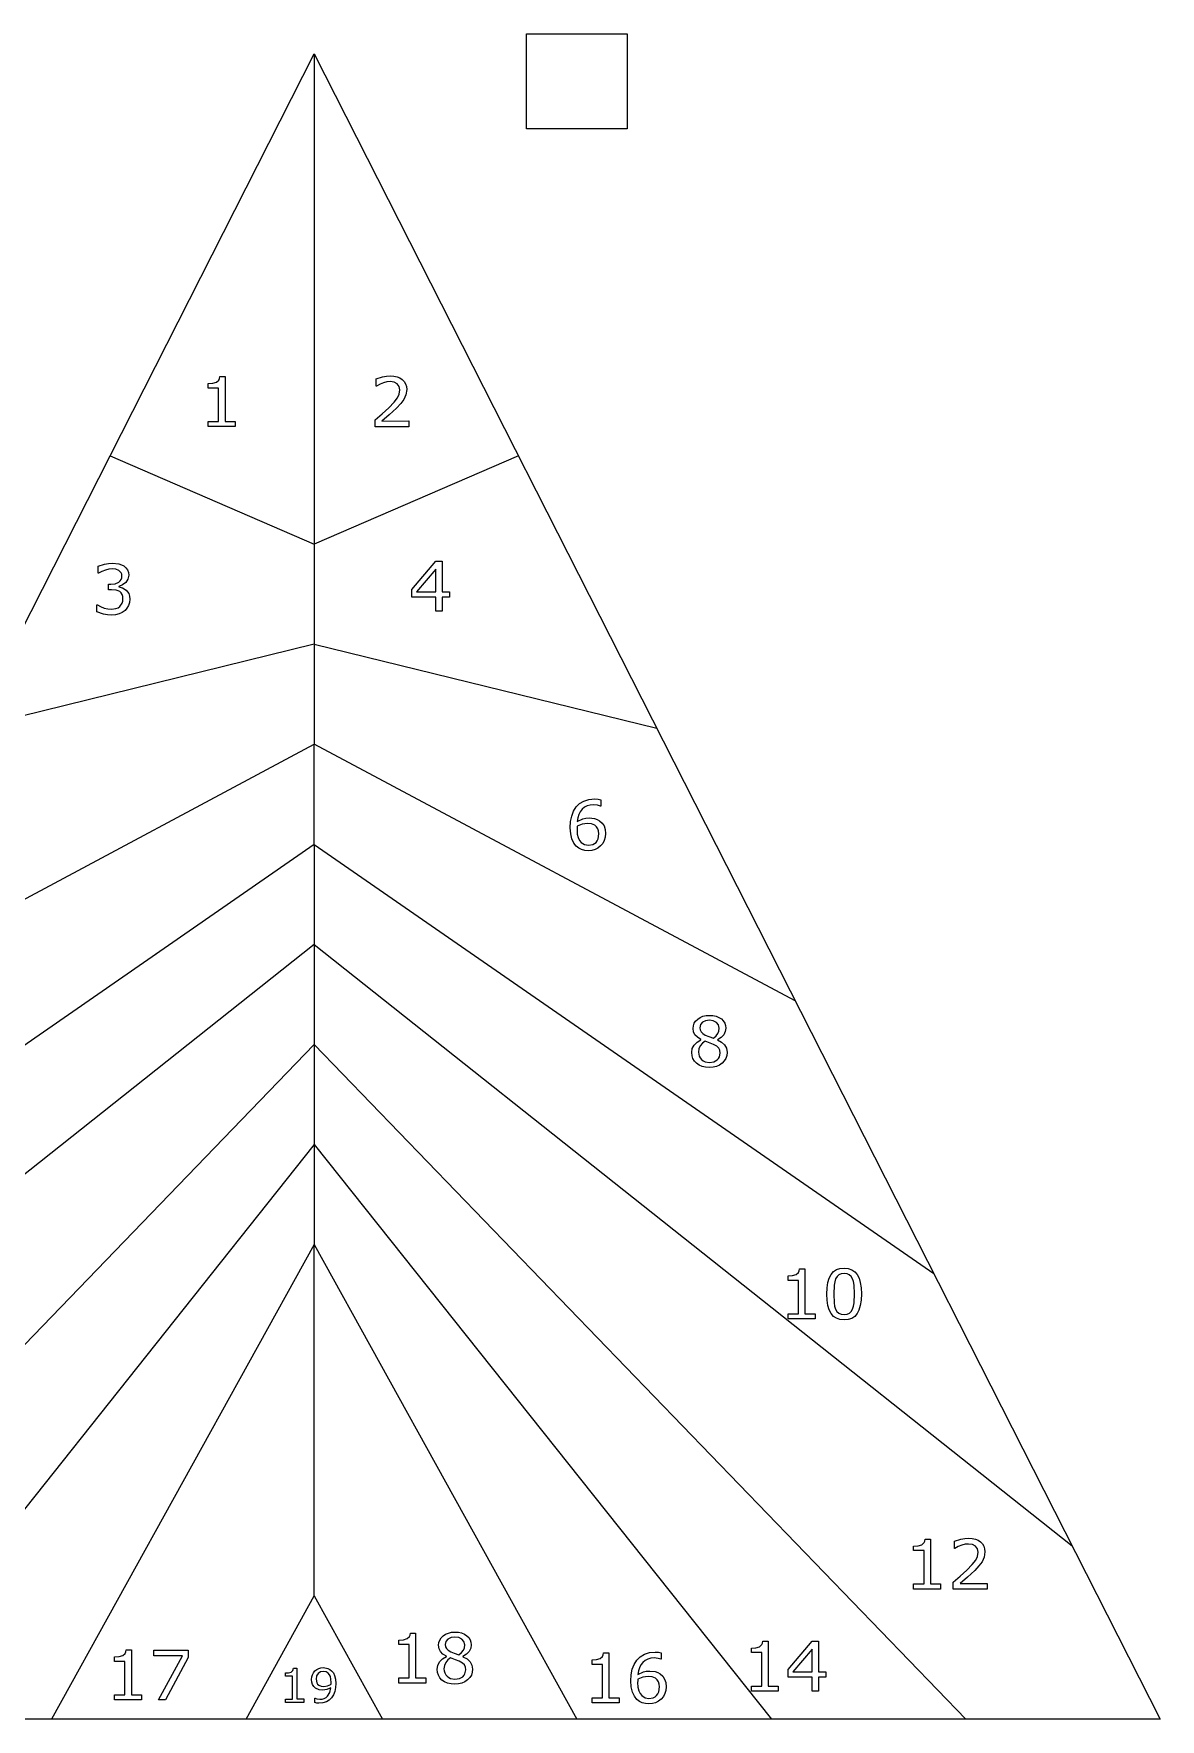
# Model space of a CAD drawing. Extents: x -1 to 643, y 38 to 662.
# Drawn here: x 237 to 643, y 38 to 646 of the extents above; entities that cross this region are included whole.
import ezdxf

# ---------------------------------------------------------------- set-up
doc = ezdxf.new("R2010")
doc.units = 0

msp = doc.modelspace()

# ---------------------------------------------------------------- linework, layer by layer
at = {"layer": 'Layer 1'}
for p, q in [((414.721946, 645.535415), (450.99409, 645.535415)), ((414.721946, 611.24784), (414.721946, 645.535415)), ((414.721946, 645.535415), (450.99409, 645.535415)), ((414.721946, 611.24784), (414.721946, 645.535415)), ((414.721946, 645.535415), (450.99409, 645.535415)), ((414.721946, 611.24784), (414.721946, 645.535415)), ((414.721946, 645.535415), (450.99409, 645.535415)), ((414.721946, 611.24784), (414.721946, 645.535415)), ((414.721946, 645.535415), (450.99409, 645.535415)), ((414.721946, 611.24784), (414.721946, 645.535415)), ((414.721946, 645.535415), (450.99409, 645.535415)), ((414.721946, 611.24784), (414.721946, 645.535415)), ((414.721946, 645.535415), (450.99409, 645.535415)), ((414.721946, 611.24784), (414.721946, 645.535415)), ((414.721946, 645.535415), (450.99409, 645.535415)), ((414.721946, 611.24784), (414.721946, 645.535415)), ((414.721946, 645.535415), (450.99409, 645.535415)), ((414.721946, 611.24784), (414.721946, 645.535415)), ((414.721946, 645.535415), (450.99409, 645.535415)), ((414.721946, 611.24784), (414.721946, 645.535415)), ((414.721946, 645.535415), (450.99409, 645.535415)), ((414.721946, 611.24784), (414.721946, 645.535415)), ((414.721946, 645.535415), (450.99409, 645.535415)), ((414.721946, 611.24784), (414.721946, 645.535415)), ((414.721946, 645.535415), (450.99409, 645.535415)), ((414.721946, 611.24784), (414.721946, 645.535415)), ((414.721946, 645.535415), (450.99409, 645.535415)), ((414.721946, 611.24784), (414.721946, 645.535415)), ((414.721946, 645.535415), (450.99409, 645.535415)), ((414.721946, 611.24784), (414.721946, 645.535415)), ((414.721946, 645.535415), (450.99409, 645.535415)), ((414.721946, 611.24784), (414.721946, 645.535415)), ((414.721946, 645.535415), (450.99409, 645.535415)), ((414.721946, 611.24784), (414.721946, 645.535415)), ((414.721946, 645.535415), (450.99409, 645.535415)), ((414.721946, 611.24784), (414.721946, 645.535415)), ((414.721946, 645.535415), (450.99409, 645.535415)), ((414.721946, 611.24784), (414.721946, 645.535415)), ((450.99409, 645.535415), (450.99409, 611.24784)), ((450.99409, 645.535415), (450.99409, 611.24784)), ((450.99409, 645.535415), (450.99409, 611.24784)), ((450.99409, 645.535415), (450.99409, 611.24784)), ((450.99409, 645.535415), (450.99409, 611.24784)), ((450.99409, 645.535415), (450.99409, 611.24784)), ((450.99409, 645.535415), (450.99409, 611.24784)), ((450.99409, 645.535415), (450.99409, 611.24784)), ((450.99409, 645.535415), (450.99409, 611.24784)), ((450.99409, 645.535415), (450.99409, 611.24784)), ((450.99409, 645.535415), (450.99409, 611.24784)), ((450.99409, 645.535415), (450.99409, 611.24784)), ((450.99409, 645.535415), (450.99409, 611.24784)), ((450.99409, 645.535415), (450.99409, 611.24784)), ((450.99409, 645.535415), (450.99409, 611.24784)), ((450.99409, 645.535415), (450.99409, 611.24784)), ((450.99409, 645.535415), (450.99409, 611.24784)), ((450.99409, 645.535415), (450.99409, 611.24784)), ((450.99409, 645.535415), (450.99409, 611.24784)), ((450.99409, 611.24784), (414.721946, 611.24784)), ((450.99409, 611.24784), (414.721946, 611.24784)), ((450.99409, 611.24784), (414.721946, 611.24784)), ((450.99409, 611.24784), (414.721946, 611.24784)), ((450.99409, 611.24784), (414.721946, 611.24784)), ((450.99409, 611.24784), (414.721946, 611.24784)), ((450.99409, 611.24784), (414.721946, 611.24784)), ((450.99409, 611.24784), (414.721946, 611.24784)), ((450.99409, 611.24784), (414.721946, 611.24784)), ((450.99409, 611.24784), (414.721946, 611.24784)), ((450.99409, 611.24784), (414.721946, 611.24784)), ((450.99409, 611.24784), (414.721946, 611.24784)), ((450.99409, 611.24784), (414.721946, 611.24784)), ((450.99409, 611.24784), (414.721946, 611.24784)), ((450.99409, 611.24784), (414.721946, 611.24784)), ((450.99409, 611.24784), (414.721946, 611.24784)), ((450.99409, 611.24784), (414.721946, 611.24784)), ((450.99409, 611.24784), (414.721946, 611.24784)), ((450.99409, 611.24784), (414.721946, 611.24784))]:
    msp.add_line(p, q, dxfattribs=at)
at = {"layer": 'MODELSKETCH_VISIBLE'}
for p, q in [((264.740956, 493.436975), (338.289738, 638.25119)), ((338.289738, 638.25119), (643.089354, 38.118749)), ((338.289738, 638.25119), (338.289738, 461.581182)), ((214.858602, 395.221133), (264.740956, 493.436975)), ((264.740956, 493.436975), (338.289738, 461.581182)), ((411.838521, 493.436975), (338.289738, 461.581182)), ((338.289738, 461.581182), (338.289738, 425.52381)), ((338.289738, 425.52381), (214.858602, 395.221133)), ((338.289738, 425.52381), (461.720883, 395.221133)), ((338.289738, 425.52381), (338.289738, 389.466452)), ((164.97624, 297.007923), (338.289738, 389.466452)), ((511.603245, 297.007923), (338.289738, 389.466452)), ((338.289738, 353.409081), (338.289738, 389.466452)), ((338.289738, 353.409081), (115.093878, 198.792068)), ((338.289738, 353.409081), (338.289738, 317.35171)), ((338.289738, 353.409081), (561.485607, 198.792068)), ((338.289738, 317.35171), (65.210984, 100.576212)), ((338.289738, 317.35171), (338.289738, 281.294339)), ((338.289738, 317.35171), (611.368499, 100.576212)), ((338.289738, 281.294339), (103.541652, 38.118749)), ((338.289738, 281.294339), (338.289738, 245.236967)), ((338.289738, 281.294339), (573.03783, 38.118749)), ((338.289738, 245.236967), (173.593179, 38.118749)), ((338.289738, 245.236967), (338.289738, 209.179596)), ((338.289738, 245.236967), (502.986306, 38.118749)), ((338.289738, 209.179596), (243.644703, 38.118749)), ((338.289738, 209.179596), (432.934782, 38.118749)), ((338.289738, 82.568693), (338.289738, 209.179596)), ((313.696325, 38.118749), (338.289738, 82.568693)), ((338.289738, 82.568693), (362.883152, 38.118749)), ((243.644703, 38.118749), (173.593179, 38.118749)), ((313.696325, 38.118749), (243.644703, 38.118749)), ((432.934782, 38.118749), (313.696325, 38.118749)), ((643.089354, 38.118749), (432.934782, 38.118749))]:
    msp.add_line(p, q, dxfattribs=at)
at = {"layer": 'SECTION_JOG_LINES'}
for p, q in [((300.078395, 519.484504), (301.706197, 519.605332)), ((300.078647, 517.844641), (300.078395, 519.484504)), ((303.81657, 517.845216), (300.078647, 517.844641)), ((301.706197, 519.605332), (303.020429, 519.979327)), ((303.020429, 519.979327), (303.888488, 520.739102)), ((303.818421, 505.811516), (303.81657, 517.845216)), ((303.888488, 520.739102), (304.144619, 521.287772)), ((304.144619, 521.287772), (304.262072, 521.993173)), ((304.262072, 521.993173), (306.131033, 521.99346)), ((306.131033, 521.99346), (306.133522, 505.811872)), ((360.625817, 521.115507), (362.904631, 521.887558)), ((360.626206, 518.583366), (360.625817, 521.115507)), ((360.746777, 518.583385), (360.626206, 518.583366)), ((361.979587, 519.276898), (360.746777, 518.583385)), ((363.242565, 519.765434), (361.979587, 519.276898)), ((362.904631, 521.887558), (364.31536, 522.150032)), ((364.475444, 520.055012), (363.242565, 519.765434)), ((364.31536, 522.150032), (365.677883, 522.237661)), ((365.617905, 520.15165), (364.475444, 520.055012)), ((367.085975, 519.952922), (365.617905, 520.15165)), ((365.677883, 522.237661), (366.983907, 522.154211)), ((366.983907, 522.154211), (368.140739, 521.903435)), ((368.186335, 519.356229), (367.085975, 519.952922)), ((368.140739, 521.903435), (369.148378, 521.485335)), ((368.882815, 518.418841), (368.186335, 519.356229)), ((369.115119, 517.173908), (368.882815, 518.418841)), ((368.901325, 515.693778), (369.115119, 517.173908)), ((369.148378, 521.485335), (370.006825, 520.899909)), ((370.006825, 520.899909), (370.692727, 520.1773)), ((370.692727, 520.1773), (371.182708, 519.335589)), ((371.182708, 519.335589), (371.476766, 518.374777)), ((371.574902, 517.294864), (371.309926, 515.377631)), ((371.476766, 518.374777), (371.574902, 517.294864)), ((362.713741, 508.599816), (365.088808, 510.758531)), ((365.088808, 510.758531), (367.038853, 512.769471)), ((367.910342, 510.62633), (365.245946, 508.166126)), ((367.038853, 512.769471), (368.259474, 514.316073)), ((369.441449, 512.230253), (367.910342, 510.62633)), ((368.259474, 514.316073), (368.901325, 515.693778)), ((370.55054, 513.701479), (369.441449, 512.230253)), ((371.309926, 515.377631), (370.55054, 513.701479)), ((300.080498, 505.810941), (303.818421, 505.811516)), ((300.08078, 503.978154), (300.080498, 505.810941)), ((306.133522, 505.811872), (309.799108, 505.812436)), ((309.799108, 505.812436), (309.79939, 503.979649)), ((360.181936, 506.429021), (362.713741, 508.599816)), ((360.182324, 503.908937), (360.181936, 506.429021)), ((365.245946, 508.166126), (362.677977, 505.971208)), ((362.677977, 505.971208), (372.336288, 505.972694)), ((372.336288, 505.972694), (372.336605, 503.910806)), ((309.79939, 503.979649), (300.08078, 503.978154)), ((372.336605, 503.910806), (360.182324, 503.908937)), ((260.481219, 453.600471), (262.760033, 454.372522)), ((260.481607, 451.080388), (260.481219, 453.600471)), ((260.602177, 451.080407), (260.481607, 451.080388)), ((261.783736, 451.743768), (260.602177, 451.080407)), ((263.037671, 452.238332), (261.783736, 451.743768)), ((262.760033, 454.372522), (264.170741, 454.64404)), ((264.291641, 452.545999), (263.037671, 452.238332)), ((264.170741, 454.64404), (265.533257, 454.734683)), ((265.473306, 452.648672), (264.291641, 452.545999)), ((266.811744, 452.5283), (265.473306, 452.648672)), ((265.533257, 454.734683), (267.848395, 454.493883)), ((267.921128, 452.094389), (266.811744, 452.5283)), ((267.848395, 454.493883), (268.801022, 454.180526)), ((268.692935, 451.286634), (267.921128, 452.094389)), ((268.901017, 450.762151), (268.692935, 451.286634)), ((268.801022, 454.180526), (269.657203, 453.722461)), ((268.970445, 450.153242), (268.901017, 450.762151)), ((268.901973, 449.461415), (268.970445, 450.153242)), ((269.657203, 453.722461), (270.419949, 453.083514)), ((270.419949, 453.083514), (270.971708, 452.323957)), ((270.971708, 452.323957), (271.30645, 451.434744)), ((271.418143, 450.406833), (271.153088, 449.005071)), ((271.30645, 451.434744), (271.418143, 450.406833)), ((373.44357, 445.289302), (382.135706, 455.419204)), ((382.039681, 452.54943), (375.083558, 444.445508)), ((382.040927, 444.446578), (382.039681, 452.54943)), ((382.135706, 455.419204), (384.35434, 455.419546)), ((384.35434, 455.419546), (384.356028, 444.446934)), ((264.111602, 447.1501), (264.955648, 447.15023)), ((264.11191, 445.148501), (264.111602, 447.1501)), ((265.197124, 445.148668), (264.11191, 445.148501)), ((264.955648, 447.15023), (266.601517, 447.340393)), ((266.861135, 445.004231), (265.197124, 445.148668)), ((266.601517, 447.340393), (267.873538, 447.91032)), ((267.575578, 444.811416), (266.861135, 445.004231)), ((268.175502, 444.498006), (267.575578, 444.811416)), ((267.873538, 447.91032), (268.35352, 448.339954)), ((269.212102, 446.885611), (267.873772, 446.391035)), ((267.873772, 446.391035), (267.873798, 446.222225)), ((267.873798, 446.222225), (269.200215, 445.812463)), ((268.657884, 444.067013), (268.175502, 444.498006)), ((268.35352, 448.339954), (268.696331, 448.856985)), ((269.019703, 443.497337), (268.657884, 444.067013)), ((268.696331, 448.856985), (268.901973, 449.461415)), ((269.25494, 442.785962), (269.019703, 443.497337)), ((269.200215, 445.812463), (270.466388, 445.053017)), ((270.357462, 447.790124), (269.212102, 446.885611)), ((271.153088, 449.005071), (270.357462, 447.790124)), ((270.466388, 445.053017), (270.99401, 444.468295)), ((270.466388, 445.053017), (270.466388, 445.053017)), ((270.99401, 444.468295), (271.419167, 443.75092)), ((271.419167, 443.75092), (271.699657, 442.852656)), ((373.443996, 442.516006), (373.44357, 445.289302)), ((375.083558, 444.445508), (382.040927, 444.446578)), ((384.356028, 444.446934), (387.020803, 444.447344)), ((387.020803, 444.447344), (387.021099, 442.518095)), ((259.964883, 439.685674), (260.145725, 439.685701)), ((259.96527, 437.165589), (259.964883, 439.685674)), ((260.145725, 439.685701), (261.26117, 439.06791)), ((261.26117, 439.06791), (262.557466, 438.564696)), ((262.557466, 438.564696), (263.920054, 438.2303)), ((263.920054, 438.2303), (265.234374, 438.118967)), ((265.234374, 438.118967), (266.85009, 438.37243)), ((266.85009, 438.37243), (267.624761, 438.686053)), ((267.624761, 438.686053), (268.236628, 439.120228)), ((268.236628, 439.120228), (269.056364, 440.289964)), ((269.056364, 440.289964), (269.264255, 441.013464)), ((270.093745, 437.685635), (269.108128, 436.949957)), ((269.333452, 441.905752), (269.25494, 442.785962)), ((269.264255, 441.013464), (269.333452, 441.905752)), ((270.811061, 438.511705), (270.093745, 437.685635)), ((271.347488, 439.470385), (270.811061, 438.511705)), ((271.681928, 440.546596), (271.347488, 439.470385)), ((271.793281, 441.725264), (271.681928, 440.546596)), ((271.699657, 442.852656), (271.793281, 441.725264)), ((382.041224, 442.517329), (373.443996, 442.516006)), ((382.042001, 437.465103), (382.041224, 442.517329)), ((384.357102, 437.465459), (382.042001, 437.465103)), ((387.021099, 442.518095), (384.356325, 442.517685)), ((384.356325, 442.517685), (384.357102, 437.465459)), ((262.340762, 436.394256), (259.96527, 437.165589)), ((263.799807, 436.123179), (262.340762, 436.394256)), ((265.282928, 436.032973), (263.799807, 436.123179)), ((266.681617, 436.132666), (265.282928, 436.032973)), ((267.959706, 436.431294), (266.681617, 436.132666)), ((269.108128, 436.949957), (267.959706, 436.431294)), ((431.034497, 363.593074), (431.703445, 365.335531)), ((431.703445, 365.335531), (432.673851, 366.873052)), ((432.673851, 366.873052), (433.888504, 368.085049)), ((434.129349, 365.185935), (433.59972, 364.1632)), ((433.888504, 368.085049), (435.410662, 368.995648)), ((434.820273, 366.065508), (434.129349, 365.185935)), ((435.657425, 366.777802), (434.820273, 366.065508)), ((435.410662, 368.995648), (437.225269, 369.574703)), ((436.625738, 367.28664), (435.657425, 366.777802)), ((437.725214, 367.592023), (436.625738, 367.28664)), ((437.225269, 369.574703), (439.31727, 369.767949)), ((438.955852, 367.69395), (437.725214, 367.592023)), ((440.342531, 367.525353), (438.955852, 367.69395)), ((439.31727, 369.767949), (440.510999, 369.707844)), ((441.367498, 367.187892), (440.342531, 367.525353)), ((440.510999, 369.707844), (441.487714, 369.490954)), ((441.488068, 367.187911), (441.367498, 367.187892)), ((441.487714, 369.490954), (441.488068, 367.187911)), ((430.528736, 359.360704), (430.654993, 361.612519)), ((430.667729, 357.202376), (430.528736, 359.360704)), ((430.654993, 361.612519), (431.034497, 363.593074)), ((432.976458, 359.457542), (432.964382, 358.842591)), ((432.964382, 358.842591), (433.061105, 357.136426)), ((433.012547, 359.976035), (432.976458, 359.457542)), ((434.821095, 360.723898), (433.012547, 359.976035)), ((433.231387, 362.997304), (433.024348, 361.688246)), ((433.024348, 361.688246), (435.013737, 362.617003)), ((433.59972, 364.1632), (433.231387, 362.997304)), ((436.726187, 360.965345), (434.821095, 360.723898)), ((435.013737, 362.617003), (436.077806, 362.861338)), ((436.077806, 362.861338), (437.29262, 362.942915)), ((438.136989, 360.844986), (436.726187, 360.965345)), ((437.29262, 362.942915), (439.306289, 362.726184)), ((439.366955, 360.338745), (438.136989, 360.844986)), ((439.306289, 362.726184), (440.195614, 362.412817)), ((440.018171, 359.748013), (439.366955, 360.338745)), ((440.452365, 359.060786), (440.018171, 359.748013)), ((440.195614, 362.412817), (441.103043, 361.882412)), ((440.705699, 358.228835), (440.452365, 359.060786)), ((441.103043, 361.882412), (442.031619, 361.050567)), ((442.031619, 361.050567), (442.694954, 360.025755)), ((442.694954, 360.025755), (443.1021, 358.783863)), ((443.1021, 358.783863), (443.23798, 357.300771)), ((431.083994, 355.381709), (430.667729, 357.202376)), ((431.7685, 353.892674), (431.083994, 355.381709)), ((432.688092, 352.729236), (431.7685, 353.892674)), ((433.58349, 352.020978), (432.688092, 352.729236)), ((433.061105, 357.136426), (433.350687, 355.828198)), ((433.350687, 355.828198), (433.821095, 354.845559)), ((433.821095, 354.845559), (434.436168, 354.092039)), ((434.436168, 354.092039), (435.630007, 353.308464)), ((435.630007, 353.308464), (437.040801, 353.067527)), ((437.040801, 353.067527), (438.602256, 353.333039)), ((438.602256, 353.333039), (439.242782, 353.664727)), ((439.242782, 353.664727), (439.78984, 354.129036)), ((439.78984, 354.129036), (440.227592, 354.723705)), ((440.227592, 354.723705), (440.540228, 355.434411)), ((441.430005, 352.827045), (440.480565, 352.072532)), ((440.540228, 355.434411), (440.790153, 357.203933)), ((440.790258, 357.203933), (440.705699, 358.228835)), ((440.790153, 357.203933), (440.790258, 357.203933)), ((442.221152, 353.757879), (441.430005, 352.827045)), ((442.786197, 354.813778), (442.221152, 353.757879)), ((443.12514, 355.994742), (442.786197, 354.813778)), ((443.23798, 357.300771), (443.12514, 355.994742)), ((443.23798, 357.300771), (443.23798, 357.300771)), ((434.605474, 351.511693), (433.58349, 352.020978)), ((435.751021, 351.204394), (434.605474, 351.511693)), ((437.017106, 351.102098), (435.751021, 351.204394)), ((438.274115, 351.210058), (437.017106, 351.102098)), ((439.428601, 351.533536), (438.274115, 351.210058)), ((440.480565, 352.072532), (439.428601, 351.533536)), ((478.308347, 291.449918), (479.422901, 291.703304)), ((479.422901, 291.703304), (480.650522, 291.787897)), ((480.650522, 291.787897), (481.927161, 291.707457)), ((481.927161, 291.707457), (483.068173, 291.465723)), ((474.754991, 287.060327), (474.858839, 288.030997)), ((474.927005, 285.800312), (474.754991, 287.060327)), ((474.858839, 288.030997), (475.170696, 288.917294)), ((475.442624, 284.769448), (474.927005, 285.800312)), ((475.170696, 288.917294), (475.690561, 289.719219)), ((475.690561, 289.719219), (476.418434, 290.436771)), ((476.418434, 290.436771), (477.306857, 291.027741)), ((477.419546, 288.441357), (477.178555, 287.33803)), ((477.178555, 287.33803), (477.299263, 286.52716)), ((477.299263, 286.52716), (477.661121, 285.830877)), ((477.306857, 291.027741), (478.308347, 291.449918)), ((478.142897, 289.291544), (477.419546, 288.441357)), ((477.661121, 285.830877), (478.27916, 285.237125)), ((479.255147, 289.834317), (478.142897, 289.291544)), ((480.638756, 290.015397), (479.255147, 289.834317)), ((482.043517, 289.822688), (480.638756, 290.015397)), ((483.171014, 289.244086), (482.043517, 289.822688)), ((483.068173, 291.465723), (484.073557, 291.062694)), ((483.92174, 288.351923), (483.171014, 289.244086)), ((483.71424, 285.21686), (484.057732, 286.139335)), ((484.172114, 287.194412), (483.92174, 288.351923)), ((484.057732, 286.139335), (484.172114, 287.194412)), ((484.073557, 291.062694), (484.943315, 290.498372)), ((484.172114, 287.194412), (484.172114, 287.194412)), ((484.943315, 290.498372), (485.645036, 289.809677)), ((485.645036, 289.809677), (486.146309, 289.033532)), ((486.357785, 286.010068), (485.788235, 284.819271)), ((486.146309, 289.033532), (486.447133, 288.169937)), ((486.54751, 287.218893), (486.357785, 286.010068)), ((486.447133, 288.169937), (486.54751, 287.218893)), ((474.274018, 278.378625), (474.490836, 279.801481)), ((474.490836, 279.801481), (475.141752, 281.07971)), ((475.141752, 281.07971), (476.187607, 282.171104)), ((476.32902, 283.889364), (475.442624, 284.769448)), ((476.187607, 282.171104), (477.589192, 283.009338)), ((477.589181, 283.081683), (476.32902, 283.889364)), ((476.872253, 279.771703), (476.709662, 278.559869)), ((477.360422, 280.850954), (476.872253, 279.771703)), ((478.128968, 281.758422), (477.360422, 280.850954)), ((477.589192, 283.009338), (477.589181, 283.081683)), ((479.108566, 282.454911), (478.128968, 281.758422)), ((478.27916, 285.237125), (479.144388, 284.709728)), ((480.905289, 281.816124), (479.108566, 282.454911)), ((479.144388, 284.709728), (480.422622, 284.143208)), ((480.422622, 284.143208), (482.06257, 283.564685)), ((482.147317, 281.321944), (480.905289, 281.816124)), ((482.06257, 283.564685), (483.072286, 284.375728)), ((483.335114, 280.64689), (482.147317, 281.321944)), ((483.072286, 284.375728), (483.71424, 285.21686)), ((484.052655, 279.971763), (483.335114, 280.64689)), ((484.850899, 283.776125), (483.557818, 282.98614)), ((483.557818, 282.98614), (483.557829, 282.913792)), ((483.557829, 282.913792), (485.047093, 282.106148)), ((484.423554, 279.197105), (484.052655, 279.971763)), ((485.788235, 284.819271), (484.850899, 283.776125)), ((485.047093, 282.106148), (486.138476, 281.129632)), ((486.138476, 281.129632), (486.807871, 279.923955)), ((486.807871, 279.923955), (487.031171, 278.428821)), ((474.381957, 277.255759), (474.274018, 278.378625)), ((474.705412, 276.238431), (474.381957, 277.255759)), ((475.244384, 275.326642), (474.705412, 276.238431)), ((475.998872, 274.520392), (475.244384, 275.326642)), ((476.94099, 273.861125), (475.998872, 274.520392)), ((476.709662, 278.559869), (476.779868, 277.781397)), ((476.779868, 277.781397), (476.990236, 277.073787)), ((478.030786, 273.390283), (476.94099, 273.861125)), ((476.990236, 277.073787), (477.340766, 276.437037)), ((477.340766, 276.437037), (477.831458, 275.871148)), ((477.831458, 275.871148), (478.4299, 275.407015)), ((479.268259, 273.107868), (478.030786, 273.390283)), ((478.4299, 275.407015), (479.103682, 275.075529)), ((479.103682, 275.075529), (480.677264, 274.8105)), ((480.677264, 274.8105), (482.259812, 275.036827)), ((483.167419, 273.400116), (481.969213, 273.110544)), ((482.259812, 275.036827), (483.486599, 275.715266)), ((484.248027, 273.882595), (483.167419, 273.400116)), ((483.486599, 275.715266), (483.950747, 276.209708)), ((483.950747, 276.209708), (484.282247, 276.788534)), ((485.211038, 274.55798), (484.248027, 273.882595)), ((484.282247, 276.788534), (484.547301, 278.19934)), ((484.547301, 278.19934), (484.423554, 279.197105)), ((484.547301, 278.19934), (484.547301, 278.19934)), ((486.007481, 275.378789), (485.211038, 274.55798)), ((486.576317, 276.297532), (486.007481, 275.378789)), ((486.917547, 277.31421), (486.576317, 276.297532)), ((487.031171, 278.428821), (486.917547, 277.31421)), ((487.031171, 278.428821), (487.031171, 278.428821)), ((480.65341, 273.013879), (479.268259, 273.107868)), ((481.969213, 273.110544), (480.65341, 273.013879)), ((526.40976, 200.15191), (527.690835, 200.581667)), ((527.690835, 200.581667), (529.182965, 200.725083)), ((529.182965, 200.725083), (530.689467, 200.579867)), ((530.689467, 200.579867), (531.977461, 200.143723)), ((508.974495, 197.912504), (510.602297, 198.033332)), ((508.974747, 196.272641), (508.974495, 197.912504)), ((512.71267, 196.273216), (508.974747, 196.272641)), ((510.602297, 198.033332), (511.916529, 198.407327)), ((511.916529, 198.407327), (512.784588, 199.167102)), ((512.714521, 184.239516), (512.71267, 196.273216)), ((512.784588, 199.167102), (513.040719, 199.715772)), ((513.040719, 199.715772), (513.158172, 200.421173)), ((513.158172, 200.421173), (515.027133, 200.42146)), ((515.027133, 200.42146), (515.029622, 184.239872)), ((523.068499, 193.604003), (523.350807, 195.527268)), ((523.350807, 195.527268), (523.821567, 197.137058)), ((523.821567, 197.137058), (524.480778, 198.433375)), ((524.480778, 198.433375), (525.339741, 199.435813)), ((525.339741, 199.435813), (526.40976, 200.15191)), ((525.566594, 194.514752), (525.422378, 191.367641)), ((525.786442, 195.814016), (525.566594, 194.514752)), ((526.132947, 196.841998), (525.786442, 195.814016)), ((526.64226, 197.674065), (526.132947, 196.841998)), ((527.302344, 198.265), (526.64226, 197.674065)), ((528.146329, 198.617821), (527.302344, 198.265)), ((529.183271, 198.735544), (528.146329, 198.617821)), ((530.223272, 198.61814), (529.183271, 198.735544)), ((531.052305, 198.265577), (530.223272, 198.61814)), ((531.709553, 197.680874), (531.052305, 198.265577)), ((532.210071, 196.867048), (531.709553, 197.680874)), ((531.977461, 200.143723), (533.046948, 199.416651)), ((532.571962, 195.824103), (532.210071, 196.867048)), ((532.789198, 194.576152), (532.571962, 195.824103)), ((532.946454, 191.392913), (532.789198, 194.576152)), ((533.046948, 199.416651), (533.897928, 198.39865)), ((533.897928, 198.39865), (534.552272, 197.092739)), ((534.552272, 197.092739), (535.019764, 195.489875)), ((535.019764, 195.489875), (535.300403, 193.590058)), ((522.974641, 191.367265), (523.068499, 193.604003)), ((523.067677, 189.145626), (522.974641, 191.367265)), ((523.346051, 187.23149), (523.067677, 189.145626)), ((525.422378, 191.367641), (525.555498, 188.220571)), ((532.790178, 188.209627), (532.946454, 191.392913)), ((535.299582, 189.136203), (535.015013, 187.200126)), ((535.39419, 191.393289), (535.299582, 189.136203)), ((535.300403, 193.590058), (535.39419, 191.393289)), ((535.39419, 191.393289), (535.39419, 191.393289)), ((508.976598, 184.238941), (512.714521, 184.239516)), ((508.97688, 182.406154), (508.976598, 184.238941)), ((518.69549, 182.407649), (508.97688, 182.406154)), ((515.029622, 184.239872), (518.695208, 184.240436)), ((518.695208, 184.240436), (518.69549, 182.407649)), ((523.809765, 185.624857), (523.346051, 187.23149)), ((524.458818, 184.325728), (523.809765, 185.624857)), ((525.315084, 183.323553), (524.458818, 184.325728)), ((526.388342, 182.607786), (525.315084, 183.323553)), ((525.555498, 188.220571), (525.763678, 187.020851)), ((525.763678, 187.020851), (526.122557, 185.953788)), ((526.122557, 185.953788), (526.601983, 185.124888)), ((527.678595, 182.178425), (526.388342, 182.607786)), ((526.601983, 185.124888), (527.24416, 184.519082)), ((527.24416, 184.519082), (528.097298, 184.148435)), ((528.097298, 184.148435), (529.185534, 184.02501)), ((529.185534, 184.02501), (530.222496, 184.142733)), ((530.222496, 184.142733), (531.066488, 184.495553)), ((531.950017, 182.599598), (530.672704, 182.176625)), ((531.066488, 184.495553), (531.729575, 185.08649)), ((531.729575, 185.08649), (532.22382, 185.918556)), ((533.017781, 183.304391), (531.950017, 182.599598)), ((532.22382, 185.918556), (532.576339, 186.979697)), ((532.22382, 185.918556), (532.22382, 185.918556)), ((532.576339, 186.979697), (532.790178, 188.209627)), ((533.875994, 184.291002), (533.017781, 183.304391)), ((534.540484, 185.585059), (533.875994, 184.291002)), ((535.015013, 187.200126), (534.540484, 185.585059)), ((529.18584, 182.03547), (527.678595, 182.178425)), ((530.672704, 182.176625), (529.18584, 182.03547)), ((571.239601, 103.020973), (572.65033, 103.283447)), ((572.65033, 103.283447), (574.012853, 103.371076)), ((574.012853, 103.371076), (575.318878, 103.287626)), ((575.318878, 103.287626), (576.475709, 103.03685)), ((554.226395, 100.546504), (555.854197, 100.667332)), ((554.226647, 98.906641), (554.226395, 100.546504)), ((557.96457, 98.907216), (554.226647, 98.906641)), ((555.854197, 100.667332), (557.168429, 101.041327)), ((557.168429, 101.041327), (558.036488, 101.801102)), ((557.966421, 86.873516), (557.96457, 98.907216)), ((558.036488, 101.801102), (558.292619, 102.349772)), ((558.292619, 102.349772), (558.410072, 103.055173)), ((558.410072, 103.055173), (560.279033, 103.05546)), ((560.279033, 103.05546), (560.281522, 86.873872)), ((568.960787, 102.248922), (571.239601, 103.020973)), ((568.961177, 99.716781), (568.960787, 102.248922)), ((569.081773, 99.7168), (568.961177, 99.716781)), ((570.314564, 100.410314), (569.081773, 99.7168)), ((571.577535, 100.898849), (570.314564, 100.410314)), ((572.810415, 101.188427), (571.577535, 100.898849)), ((573.952876, 101.285065), (572.810415, 101.188427)), ((575.420945, 101.086337), (573.952876, 101.285065)), ((576.521305, 100.489644), (575.420945, 101.086337)), ((576.475709, 103.03685), (577.483349, 102.61875)), ((577.217786, 99.552256), (576.521305, 100.489644)), ((577.450089, 98.307323), (577.217786, 99.552256)), ((577.236296, 96.827193), (577.450089, 98.307323)), ((577.483349, 102.61875), (578.341796, 102.033324)), ((578.341796, 102.033324), (579.027698, 101.310715)), ((579.027698, 101.310715), (579.517678, 100.469004)), ((579.517678, 100.469004), (579.811736, 99.508192)), ((579.909872, 98.428279), (579.644896, 96.511046)), ((579.811736, 99.508192), (579.909872, 98.428279)), ((571.048711, 89.733232), (573.423779, 91.891946)), ((573.423779, 91.891946), (575.373823, 93.902886)), ((576.245339, 91.759745), (573.580917, 89.299541)), ((575.373823, 93.902886), (576.594444, 95.449488)), ((577.776419, 93.363668), (576.245339, 91.759745)), ((576.594444, 95.449488), (577.236296, 96.827193)), ((578.88551, 94.834894), (577.776419, 93.363668)), ((579.644896, 96.511046), (578.88551, 94.834894)), ((554.228498, 86.872941), (557.966421, 86.873516)), ((554.22878, 85.040154), (554.228498, 86.872941)), ((563.94739, 85.041649), (554.22878, 85.040154)), ((560.281522, 86.873872), (563.947108, 86.874436)), ((563.947108, 86.874436), (563.94739, 85.041649)), ((568.516906, 87.562436), (571.048711, 89.733232)), ((568.517294, 85.042352), (568.516906, 87.562436)), ((580.671576, 85.044221), (568.517294, 85.042352)), ((573.580917, 89.299541), (571.012947, 87.104623)), ((571.012947, 87.104623), (580.671258, 87.106109)), ((580.671258, 87.106109), (580.671576, 85.044221)), ((370.383697, 66.800532), (371.697929, 67.174527)), ((371.697929, 67.174527), (372.565988, 67.934302)), ((372.565988, 67.934302), (372.822119, 68.482972)), ((372.822119, 68.482972), (372.939572, 69.188373)), ((372.939572, 69.188373), (374.808533, 69.18866)), ((374.808533, 69.18866), (374.811022, 53.007072)), ((383.472473, 66.66991), (383.992346, 67.471834)), ((383.992346, 67.471834), (384.720231, 68.189386)), ((384.720231, 68.189386), (385.608644, 68.780356)), ((385.608644, 68.780356), (386.61013, 69.202533)), ((386.444668, 67.044159), (385.721336, 66.193972)), ((387.556918, 67.586932), (386.444668, 67.044159)), ((386.61013, 69.202533), (387.724688, 69.455919)), ((388.940527, 67.768012), (387.556918, 67.586932)), ((387.724688, 69.455919), (388.952319, 69.540513)), ((390.345287, 67.575303), (388.940527, 67.768012)), ((388.952319, 69.540513), (390.228946, 69.460072)), ((390.228946, 69.460072), (391.36995, 69.218338)), ((391.472784, 66.996701), (390.345287, 67.575303)), ((391.36995, 69.218338), (392.375329, 68.815309)), ((392.22351, 66.104538), (391.472784, 66.996701)), ((392.375329, 68.815309), (393.245086, 68.250987)), ((393.245086, 68.250987), (393.946806, 67.562292)), ((393.946806, 67.562292), (394.448079, 66.786147)), ((267.962197, 60.715032), (269.276429, 61.089027)), ((269.276429, 61.089027), (270.144488, 61.848802)), ((270.144488, 61.848802), (270.400619, 62.397472)), ((270.400619, 62.397472), (270.518072, 63.102873)), ((270.518072, 63.102873), (272.387033, 63.10316)), ((272.387033, 63.10316), (272.389522, 46.921572)), ((280.53813, 63.044125), (292.825047, 63.046015)), ((280.538455, 60.934007), (280.53813, 63.044125)), ((290.763476, 60.93558), (280.538455, 60.934007)), ((282.120479, 45.090282), (290.763476, 60.93558)), ((292.825047, 63.046015), (292.825461, 60.357123)), ((368.755895, 66.679704), (370.383697, 66.800532)), ((368.756147, 65.039841), (368.755895, 66.679704)), ((372.49407, 65.040416), (368.756147, 65.039841)), ((372.495921, 53.006716), (372.49407, 65.040416)), ((383.056761, 64.812942), (383.160611, 65.783612)), ((383.228782, 63.552927), (383.056761, 64.812942)), ((383.160611, 65.783612), (383.472473, 66.66991)), ((383.744421, 62.522063), (383.228782, 63.552927)), ((384.630797, 61.641979), (383.744421, 62.522063)), ((384.489377, 59.923719), (385.890963, 60.761953)), ((385.890951, 60.834298), (384.630797, 61.641979)), ((385.721336, 66.193972), (385.480352, 65.090645)), ((385.480352, 65.090645), (385.601054, 64.279775)), ((385.601054, 64.279775), (385.962892, 63.583492)), ((385.890963, 60.761953), (385.890951, 60.834298)), ((385.962892, 63.583492), (386.580943, 62.98974)), ((386.580943, 62.98974), (387.446158, 62.462344)), ((387.446158, 62.462344), (388.724393, 61.895823)), ((388.724393, 61.895823), (390.364341, 61.3173)), ((390.364341, 61.3173), (391.374057, 62.128343)), ((391.374057, 62.128343), (392.016011, 62.969475)), ((393.152669, 61.528741), (391.859588, 60.738755)), ((392.016011, 62.969475), (392.359502, 63.891951)), ((392.473885, 64.947027), (392.22351, 66.104538)), ((392.359502, 63.891951), (392.473885, 64.947027)), ((392.473885, 64.947027), (392.473885, 64.947027)), ((394.090006, 62.571886), (393.152669, 61.528741)), ((394.659556, 63.762683), (394.090006, 62.571886)), ((394.448079, 66.786147), (394.748904, 65.922553)), ((394.849281, 64.971508), (394.659556, 63.762683)), ((394.748904, 65.922553), (394.849281, 64.971508)), ((441.302329, 60.030727), (442.170388, 60.790502)), ((442.170388, 60.790502), (442.426519, 61.339172)), ((442.426519, 61.339172), (442.543972, 62.044573)), ((442.543972, 62.044573), (444.412933, 62.04486)), ((444.412933, 62.04486), (444.415422, 45.863272)), ((455.720381, 60.641864), (457.242533, 61.552463)), ((457.242533, 61.552463), (459.057139, 62.131518)), ((459.057139, 62.131518), (461.149141, 62.324765)), ((461.149141, 62.324765), (462.342869, 62.264659)), ((462.342869, 62.264659), (463.319584, 62.047769)), ((463.319584, 62.047769), (463.319939, 59.744726)), ((495.756195, 63.769204), (497.383997, 63.890032)), ((495.756447, 62.129341), (495.756195, 63.769204)), ((499.49437, 62.129916), (495.756447, 62.129341)), ((497.383997, 63.890032), (498.698229, 64.264027)), ((498.698229, 64.264027), (499.566288, 65.023802)), ((499.496221, 50.096216), (499.49437, 62.129916)), ((499.566288, 65.023802), (499.822419, 65.572472)), ((499.822419, 65.572472), (499.939872, 66.277873)), ((499.939872, 66.277873), (501.808833, 66.27816)), ((501.808833, 66.27816), (501.811322, 50.096572)), ((509.03304, 56.090417), (517.725177, 66.220319)), ((517.629151, 63.350545), (510.673029, 55.246623)), ((517.630398, 55.247693), (517.629151, 63.350545)), ((517.725177, 66.220319), (519.943811, 66.220661)), ((519.943811, 66.220661), (519.945499, 55.248049)), ((266.334395, 60.594204), (267.962197, 60.715032)), ((266.334647, 58.954341), (266.334395, 60.594204)), ((270.07257, 58.954916), (266.334647, 58.954341)), ((270.074421, 46.921216), (270.07257, 58.954916)), ((292.825461, 60.357123), (284.700851, 45.090679)), ((327.896265, 54.805601), (329.012449, 54.888455)), ((327.896438, 53.681123), (327.896265, 54.805601)), ((329.012449, 54.888455), (329.913658, 55.144908)), ((329.913658, 55.144908), (330.50889, 55.665898)), ((330.50889, 55.665898), (330.765059, 56.525832)), ((330.765059, 56.525832), (332.046646, 56.526029)), ((332.046646, 56.526029), (332.048353, 45.43008)), ((337.607369, 54.193179), (337.994831, 54.916191)), ((337.994831, 54.916191), (338.537335, 55.551378)), ((338.537335, 55.551378), (339.191478, 56.068759)), ((339.191478, 56.068759), (339.913857, 56.438356)), ((340.48042, 55.200277), (339.661953, 54.642046)), ((339.913857, 56.438356), (340.704471, 56.660169)), ((341.546992, 55.386476), (340.48042, 55.200277)), ((340.704471, 56.660169), (341.563321, 56.734198)), ((342.514412, 55.221261), (341.546992, 55.386476)), ((341.563321, 56.734198), (343.217008, 56.453333)), ((343.349571, 54.692223), (342.514412, 55.221261)), ((343.217008, 56.453333), (343.930198, 56.110312)), ((343.763061, 54.175523), (343.349571, 54.692223)), ((343.930198, 56.110312), (344.548332, 55.626716)), ((344.548332, 55.626716), (345.170626, 54.841331)), ((345.170626, 54.841331), (345.631727, 53.857484)), ((382.575788, 56.131241), (382.792607, 57.554096)), ((382.683727, 55.008374), (382.575788, 56.131241)), ((383.007183, 53.991046), (382.683727, 55.008374)), ((382.792607, 57.554096), (383.443523, 58.832325)), ((383.443523, 58.832325), (384.489377, 59.923719)), ((385.174024, 57.524319), (385.011432, 56.312484)), ((385.011432, 56.312484), (385.081638, 55.534012)), ((385.081638, 55.534012), (385.292006, 54.826402)), ((385.662192, 58.603569), (385.174024, 57.524319)), ((385.292006, 54.826402), (385.642536, 54.189652)), ((386.430752, 59.511037), (385.662192, 58.603569)), ((387.410336, 60.207526), (386.430752, 59.511037)), ((389.207059, 59.568739), (387.410336, 60.207526)), ((390.449088, 59.074559), (389.207059, 59.568739)), ((391.636885, 58.399505), (390.449088, 59.074559)), ((392.354425, 57.724378), (391.636885, 58.399505)), ((391.859588, 60.738755), (391.859599, 60.666407)), ((391.859599, 60.666407), (393.348863, 59.858763)), ((392.725325, 56.949721), (392.354425, 57.724378)), ((392.584017, 54.541149), (392.849071, 55.951955)), ((392.849071, 55.951955), (392.725325, 56.949721)), ((392.849071, 55.951955), (392.849071, 55.951955)), ((393.348863, 59.858763), (394.440246, 58.882247)), ((394.440246, 58.882247), (395.109641, 57.67657)), ((395.219317, 55.066825), (394.878087, 54.050147)), ((395.109641, 57.67657), (395.332941, 56.181437)), ((395.332941, 56.181437), (395.219317, 55.066825)), ((395.332941, 56.181437), (395.332941, 56.181437)), ((438.360295, 59.535904), (439.988097, 59.656732)), ((438.360547, 57.896041), (438.360295, 59.535904)), ((442.09847, 57.896616), (438.360547, 57.896041)), ((439.988097, 59.656732), (441.302329, 60.030727)), ((442.100321, 45.862916), (442.09847, 57.896616)), ((452.486863, 54.169334), (452.866367, 56.149889)), ((452.866367, 56.149889), (453.535322, 57.892346)), ((453.535322, 57.892346), (454.505748, 59.429867)), ((454.505748, 59.429867), (455.720381, 60.641864)), ((455.063257, 55.554119), (454.856219, 54.245061)), ((454.856219, 54.245061), (456.845608, 55.173818)), ((455.43159, 56.720016), (455.063257, 55.554119)), ((455.961219, 57.74275), (455.43159, 56.720016)), ((456.652143, 58.622323), (455.961219, 57.74275)), ((457.489305, 59.334617), (456.652143, 58.622323)), ((456.845608, 55.173818), (457.909677, 55.418153)), ((458.457622, 59.843455), (457.489305, 59.334617)), ((457.909677, 55.418153), (459.12449, 55.49973)), ((459.557094, 60.148838), (458.457622, 59.843455)), ((459.12449, 55.49973), (461.138186, 55.282999)), ((460.787722, 60.250765), (459.557094, 60.148838)), ((462.174401, 60.082169), (460.787722, 60.250765)), ((461.138186, 55.282999), (462.027491, 54.969632)), ((462.027491, 54.969632), (462.934913, 54.439227)), ((463.199368, 59.744707), (462.174401, 60.082169)), ((463.319939, 59.744726), (463.199368, 59.744707)), ((509.033467, 53.317121), (509.03304, 56.090417)), ((510.673029, 55.246623), (517.630398, 55.247693)), ((519.945499, 55.248049), (522.610273, 55.248459)), ((522.610273, 55.248459), (522.61057, 53.31921)), ((330.459586, 53.681517), (327.896438, 53.681123)), ((330.460855, 45.429835), (330.459586, 53.681517)), ((337.297574, 52.483678), (337.37495, 53.382342)), ((337.388679, 51.477036), (337.297574, 52.483678)), ((337.37495, 53.382342), (337.607369, 54.193179)), ((337.661662, 50.623384), (337.388679, 51.477036)), ((338.122734, 49.914455), (337.661662, 50.623384)), ((338.761545, 49.34198), (338.122734, 49.914455)), ((339.993586, 48.763394), (338.761545, 49.34198)), ((339.147404, 53.746933), (338.976025, 52.550082)), ((338.976025, 52.550082), (339.199451, 51.268542)), ((339.661953, 54.642046), (339.147404, 53.746933)), ((339.199451, 51.268542), (339.499256, 50.803501)), ((339.499256, 50.803501), (339.952006, 50.400495)), ((339.952006, 50.400495), (340.7706, 50.053355)), ((341.374414, 48.614778), (339.993586, 48.763394)), ((340.7706, 50.053355), (341.762799, 49.970826)), ((342.854382, 48.813443), (341.374414, 48.614778)), ((341.762799, 49.970826), (343.069151, 50.144659)), ((344.301232, 49.475123), (342.854382, 48.813443)), ((343.069151, 50.144659), (344.309306, 50.649212)), ((344.077359, 53.485175), (343.763061, 54.175523)), ((343.917024, 47.755275), (344.301232, 49.475123)), ((344.275936, 52.581903), (344.077359, 53.485175)), ((344.342259, 51.426429), (344.275936, 52.581903)), ((344.309306, 50.649212), (344.325658, 50.988211)), ((344.325658, 50.988211), (344.341995, 51.426429)), ((344.341995, 51.426429), (344.342259, 51.426429)), ((345.631727, 53.857484), (345.917171, 52.623496)), ((345.919716, 49.53325), (345.640888, 48.144146)), ((345.917171, 52.623496), (346.012494, 51.071153)), ((346.012494, 51.071153), (345.919716, 49.53325)), ((346.012494, 51.071153), (346.012494, 51.071153)), ((368.757998, 53.006141), (372.495921, 53.006716)), ((368.75828, 51.173354), (368.757998, 53.006141)), ((378.47689, 51.174849), (368.75828, 51.173354)), ((374.811022, 53.007072), (378.476608, 53.007636)), ((378.476608, 53.007636), (378.47689, 51.174849)), ((383.546155, 53.079257), (383.007183, 53.991046)), ((384.300643, 52.273007), (383.546155, 53.079257)), ((385.242762, 51.61374), (384.300643, 52.273007)), ((386.332563, 51.142898), (385.242762, 51.61374)), ((385.642536, 54.189652), (386.133228, 53.623763)), ((386.133228, 53.623763), (386.73167, 53.15963)), ((387.570044, 50.860483), (386.332563, 51.142898)), ((386.73167, 53.15963), (387.405452, 52.828144)), ((387.405452, 52.828144), (388.979034, 52.563115)), ((388.955207, 50.766494), (387.570044, 50.860483)), ((390.270998, 50.863159), (388.955207, 50.766494)), ((388.979034, 52.563115), (390.561583, 52.789442)), ((391.469196, 51.152731), (390.270998, 50.863159)), ((390.561583, 52.789442), (391.78837, 53.467881)), ((392.549799, 51.63521), (391.469196, 51.152731)), ((391.78837, 53.467881), (392.252518, 53.962323)), ((392.252518, 53.962323), (392.584017, 54.541149)), ((393.512809, 52.310596), (392.549799, 51.63521)), ((394.309251, 53.131404), (393.512809, 52.310596)), ((394.878087, 54.050147), (394.309251, 53.131404)), ((452.360607, 51.917519), (452.486863, 54.169334)), ((452.4996, 49.759191), (452.360607, 51.917519)), ((452.915864, 47.938524), (452.4996, 49.759191)), ((454.808328, 52.014357), (454.796252, 51.399406)), ((454.796252, 51.399406), (454.892975, 49.693242)), ((454.844417, 52.53285), (454.808328, 52.014357)), ((456.652965, 53.280713), (454.844417, 52.53285)), ((454.892975, 49.693242), (455.182557, 48.385013)), ((458.558084, 53.52216), (456.652965, 53.280713)), ((459.968859, 53.401801), (458.558084, 53.52216)), ((461.198825, 52.89556), (459.968859, 53.401801)), ((461.850041, 52.304828), (461.198825, 52.89556)), ((462.284235, 51.617601), (461.850041, 52.304828)), ((462.537569, 50.78565), (462.284235, 51.617601)), ((462.372099, 47.991226), (462.622023, 49.760748)), ((462.622129, 49.760748), (462.537569, 50.78565)), ((462.622023, 49.760748), (462.622129, 49.760748)), ((462.934913, 54.439227), (463.86349, 53.607382)), ((463.86349, 53.607382), (464.526825, 52.58257)), ((464.526825, 52.58257), (464.933971, 51.340678)), ((464.933971, 51.340678), (465.069851, 49.857586)), ((465.069851, 49.857586), (464.95701, 48.551557)), ((465.069851, 49.857586), (465.069851, 49.857586)), ((495.758298, 50.095641), (499.496221, 50.096216)), ((495.75858, 48.262854), (495.758298, 50.095641)), ((501.811322, 50.096572), (505.476908, 50.097136)), ((505.476908, 50.097136), (505.47719, 48.264349)), ((517.630694, 53.318444), (509.033467, 53.317121)), ((517.631472, 48.266218), (517.630694, 53.318444)), ((522.61057, 53.31921), (519.945796, 53.3188)), ((519.945796, 53.3188), (519.946573, 48.266575)), ((266.336498, 46.920641), (270.074421, 46.921216)), ((266.33678, 45.087854), (266.336498, 46.920641)), ((276.05539, 45.089349), (266.33678, 45.087854)), ((272.389522, 46.921572), (276.055108, 46.922136)), ((276.055108, 46.922136), (276.05539, 45.089349)), ((284.700851, 45.090679), (282.120479, 45.090282)), ((327.897707, 45.429441), (330.460855, 45.429835)), ((327.897901, 44.172672), (327.897707, 45.429441)), ((334.562085, 44.173697), (327.897901, 44.172672)), ((332.048353, 45.43008), (334.561892, 45.430466)), ((334.561892, 45.430466), (334.562085, 44.173697)), ((338.497522, 45.703923), (338.580204, 45.703936)), ((338.497765, 44.124693), (338.497522, 45.703923)), ((339.17578, 43.984238), (338.497765, 44.124693)), ((338.580204, 45.703936), (339.258235, 45.464262)), ((339.986074, 43.934753), (339.17578, 43.984238)), ((339.258235, 45.464262), (340.233901, 45.356925)), ((341.416449, 44.06313), (339.986074, 43.934753)), ((340.233901, 45.356925), (341.097915, 45.425271)), ((341.097915, 45.425271), (341.862692, 45.630027)), ((342.648361, 44.447792), (341.416449, 44.06313)), ((341.862692, 45.630027), (342.528233, 45.971193)), ((342.528233, 45.971193), (343.094537, 46.44877)), ((343.685921, 45.068068), (342.648361, 44.447792)), ((343.094537, 46.44877), (343.917024, 47.755275)), ((344.533291, 45.903289), (343.685921, 45.068068)), ((345.182189, 46.926581), (344.533291, 45.903289)), ((345.640888, 48.144146), (345.182189, 46.926581)), ((438.362398, 45.862341), (442.100321, 45.862916)), ((438.36268, 44.029554), (438.362398, 45.862341)), ((448.08129, 44.031049), (438.36268, 44.029554)), ((444.415422, 45.863272), (448.081008, 45.863836)), ((448.081008, 45.863836), (448.08129, 44.031049)), ((453.600384, 46.449489), (452.915864, 47.938524)), ((454.519963, 45.286051), (453.600384, 46.449489)), ((455.415374, 44.577793), (454.519963, 45.286051)), ((455.182557, 48.385013), (455.652965, 47.402374)), ((456.437345, 44.068508), (455.415374, 44.577793)), ((455.652965, 47.402374), (456.268038, 46.648854)), ((456.268038, 46.648854), (457.461878, 45.865279)), ((457.582891, 43.76121), (456.437345, 44.068508)), ((457.461878, 45.865279), (458.872671, 45.624342)), ((458.848976, 43.658913), (457.582891, 43.76121)), ((460.105985, 43.766873), (458.848976, 43.658913)), ((458.872671, 45.624342), (460.434127, 45.889854)), ((461.260471, 44.090351), (460.105985, 43.766873)), ((460.434127, 45.889854), (461.074653, 46.221542)), ((461.074653, 46.221542), (461.621711, 46.685851)), ((462.312435, 44.629347), (461.260471, 44.090351)), ((461.621711, 46.685851), (462.059463, 47.28052)), ((462.059463, 47.28052), (462.372099, 47.991226)), ((463.261876, 45.383861), (462.312435, 44.629347)), ((464.053023, 46.314694), (463.261876, 45.383861)), ((464.618067, 47.370593), (464.053023, 46.314694)), ((464.95701, 48.551557), (464.618067, 47.370593)), ((505.47719, 48.264349), (495.75858, 48.262854)), ((519.946573, 48.266575), (517.631472, 48.266218))]:
    msp.add_line(p, q, dxfattribs=at)

doc.saveas('drawing.dxf')
